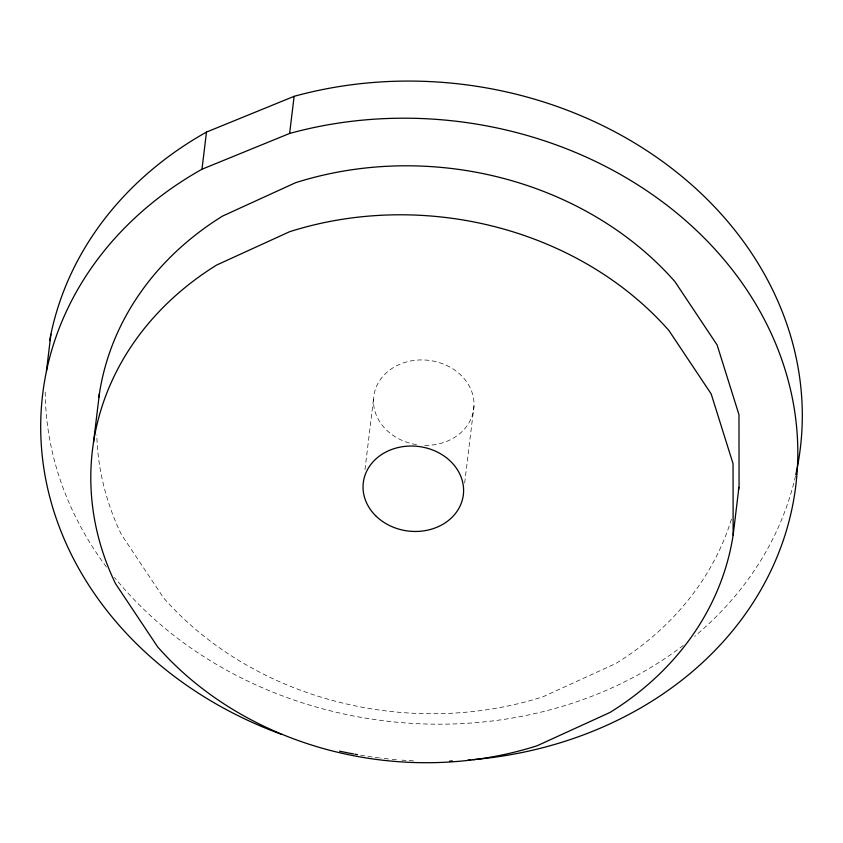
<?xml version="1.0" encoding="UTF-8"?>
<svg xmlns="http://www.w3.org/2000/svg" width="843" height="843" viewBox="0 0 843 843"><rect width="100%" height="100%" fill="white"/><g stroke="black" fill="none" stroke-linecap="round" stroke-linejoin="round"><path stroke-width="0.63" stroke-dasharray="4.21 3.16" d="M364.977 469.635L373.502 399.171M464.672 483.081L473.987 406.094M413.386 760.829A379.339 320.646 6.9 0 1 401.595 760.112M396.358 759.701A379.339 320.646 6.9 0 1 389.814 759.09M388.507 758.953A379.339 320.646 6.9 0 1 380.699 758.078M379.392 757.92A379.339 320.646 6.9 0 1 358.77 754.875M731.471 519.119A323.196 273.185 6.9 0 1 615.864 663.494L542.987 696.792A323.196 273.185 6.9 0 1 163.584 597.898L121.403 534.599A323.196 273.185 6.9 0 1 96.808 434.925M795.486 476.042A379.339 320.646 6.9 0 1 694.643 636.339M683.315 645.39A379.339 320.646 6.9 0 1 114.543 577.423M106.45 567.033A379.339 320.646 6.9 0 1 45.185 390.341M416.463 444.609A50.39 42.593 6.9 0 1 383.238 375.957A50.39 42.593 6.9 0 1 469.066 385.704A50.39 42.593 6.9 0 1 421.69 445.209"/><path stroke-width="1.26" d="M46.418 371.363L50.907 334.228M93.51 442.364L99.442 393.386M281.172 734.211A379.339 320.646 6.9 0 1 43.372 465.051A379.339 320.646 6.9 0 1 201.993 169.222L206.482 132.088L294.123 96.323A379.339 320.646 6.9 0 1 668.689 166.029A379.339 320.646 6.9 0 1 795.771 474.799M201.993 169.222L289.623 133.447L294.123 96.323M733.136 535.136L733.052 463.671L711.176 393.913L668.994 330.625A323.196 273.185 6.9 0 0 289.592 231.72L216.714 265.018A323.196 273.185 6.9 0 0 115.48 583.588L157.652 646.876A323.196 273.185 6.9 0 0 537.065 745.781L609.932 712.483A323.196 273.185 6.9 0 0 733.136 535.136L739.069 486.148L738.974 414.682L717.098 344.924L674.927 281.636A323.196 273.185 6.9 0 0 295.514 182.731L222.647 216.04A323.196 273.185 6.9 0 0 98.884 397.201M289.623 133.447A379.339 320.646 6.9 0 1 786.382 373.955A379.339 320.646 6.9 0 1 473.302 759.627M470.679 759.849A379.339 320.646 6.9 0 1 468.065 760.059M452.406 760.966A379.339 320.646 6.9 0 1 449.835 761.06M357.495 754.654A379.339 320.646 6.9 0 1 354.945 754.2M353.681 753.969A379.339 320.646 6.9 0 1 339.508 751.134M738.868 487.423A323.196 273.185 6.9 0 1 738.436 489.962M49.663 340.614A379.339 320.646 6.9 0 1 206.482 132.088M376.347 516.411A50.39 42.593 6.9 0 0 461.321 503.113A50.39 42.593 6.9 0 0 402.301 446.727A50.39 42.593 6.9 0 0 376.347 516.411"/></g></svg>
